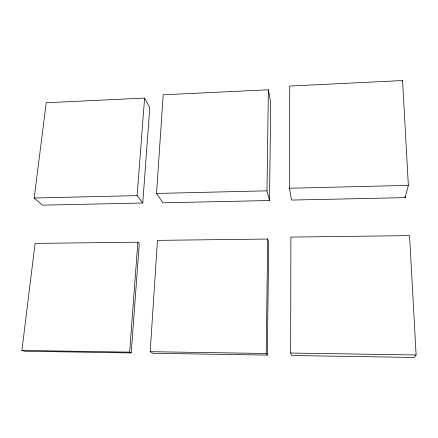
<?xml version="1.0" encoding="UTF-8"?>
<svg xmlns="http://www.w3.org/2000/svg" width="438" height="438" viewBox="0 0 438 438"><rect width="100%" height="100%" fill="white"/><g stroke="black" fill="none" stroke-linecap="round" stroke-linejoin="round"><path stroke-width="0.66" d="M289.463 188.247L289.737 86.045L402.56 80.548L408.364 185.373L405.084 197.642L291.511 200.067L289.463 188.247L408.364 185.373M290.668 353.05L290.892 237.089L409.579 235.617L416.1 354.977L414.145 357.452L291.741 355.497L290.668 353.05L416.1 354.977M267.3 355.108L266.205 353.493L267.689 239.044L157.461 240.369L150.185 351.681L153.026 353.28L267.3 355.108L268.708 242.285L267.689 239.044M269.512 200.533L270.722 102.53L268.368 89.774L163.177 94.827L156.541 193.448L162.931 202.805L269.512 200.533L266.994 190.831L268.368 89.774M131.208 352.929L129.643 352.141L137.844 242.192L35.1 243.391L21.9 350.438L24.221 351.221L131.208 352.929L139.279 243.742L137.844 242.192M142.755 203.008L149.769 107.759L144.6 98.074L46.236 102.744L34.186 198.014L42.524 205.148L142.755 203.008L137.121 195.622L144.6 98.074M402.33 81.84L402.56 80.548M156.541 193.448L266.994 190.831M34.186 198.014L137.121 195.622M150.185 351.681L266.205 353.493M21.9 350.438L129.643 352.141M405.013 196.279L405.084 197.642"/></g></svg>
